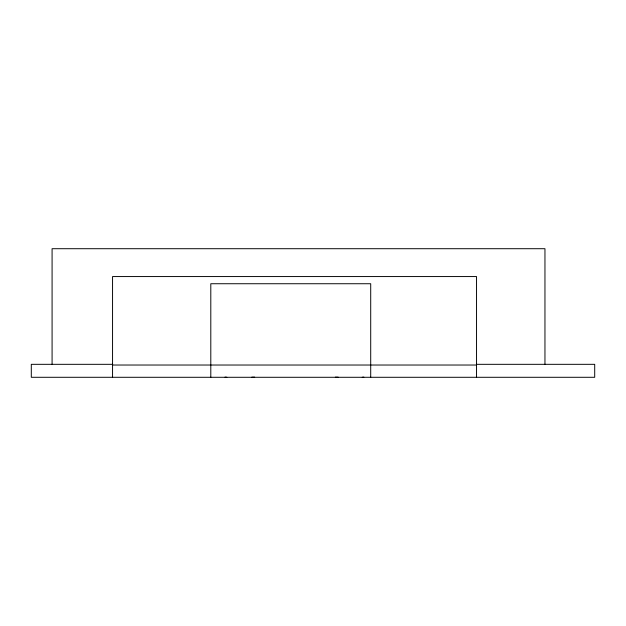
<?xml version="1.0" encoding="UTF-8"?>
<svg xmlns="http://www.w3.org/2000/svg" width="626" height="626" viewBox="0 0 626 626"><rect width="100%" height="100%" fill="white"/><g stroke="black" fill="none" stroke-linecap="round" stroke-linejoin="round"><path stroke-width="0.94" d="M362.251 377.29L363.847 377.149M112.711 364.324L31.3 364.324L31.3 377.29L594.7 377.29L594.7 364.324L476.503 364.324M112.555 365.028L476.542 365.028M225.039 377.126L226.839 377.29M544.956 364.324L544.956 248.71L52.083 248.71L52.083 364.324M476.542 377.29L476.542 276.559L112.555 276.559L112.555 377.29M370.709 377.29L370.709 283.735L210.798 283.735L210.798 377.29M251.793 377.188A223.161 13.913 0 0 1 254.665 377.157M335.333 377.157A223.161 13.913 0 0 1 338.204 377.188"/></g></svg>
